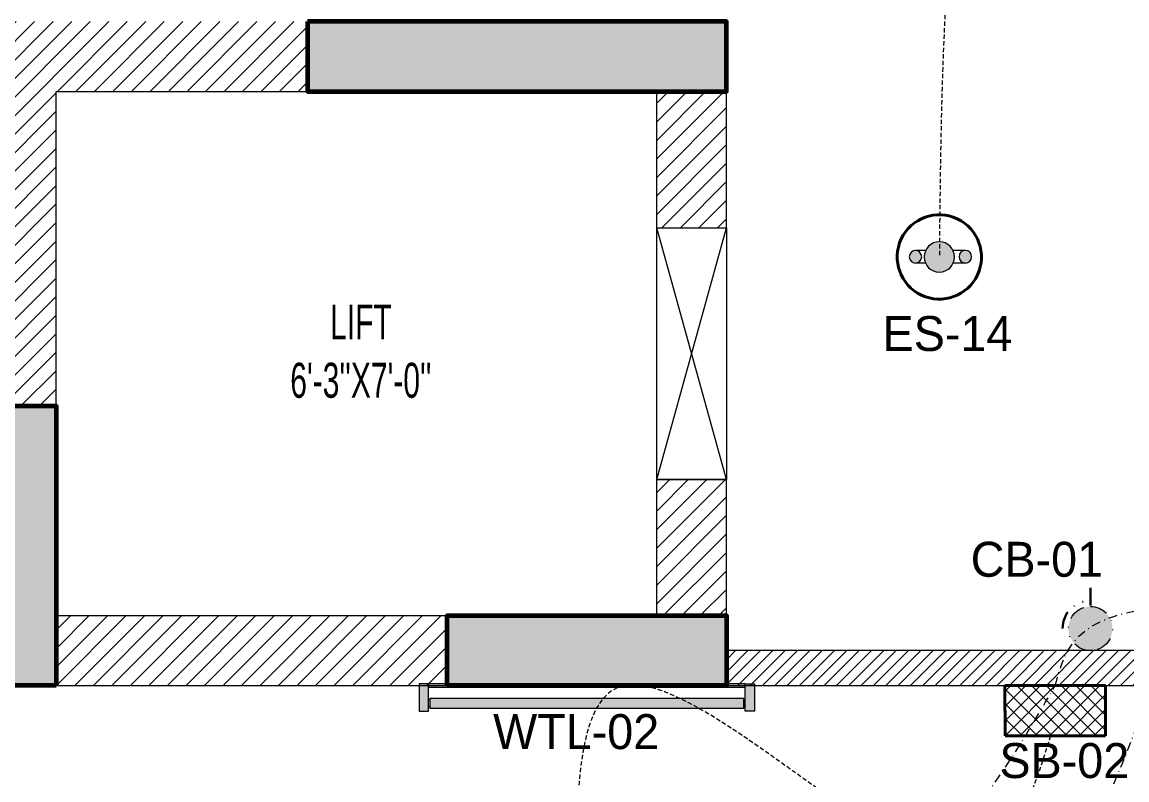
# Model space of a CAD drawing. Header units: inches. Extents: x 109699 to 44449955, y -10987 to 15824140.
# Drawn here: x 197439 to 197597.2, y -3877.9 to -3769.5 of the extents above; entities that cross this region are included whole.
import ezdxf

# ---------------------------------------------------------------- set-up
doc = ezdxf.new("R2010")
doc.units = ezdxf.units.IN
doc.header["$LTSCALE"] = 5
doc.header["$MEASUREMENT"] = 0
for name, pattern in [('DASHDOT', [1, 0.5, -0.25, 0, -0.25]), ('DASHED2', [0.375, 0.25, -0.125]), ('DIVIDE', [1.25, 0.5, -0.25, 0, -0.25, 0, -0.25])]:
    doc.linetypes.add(name, pattern=pattern)
doc.layers.get('0').update_dxf_attribs({"color": 123})
for name, color, linetype, lineweight in [('@NORMAL', 7, 'Continuous', 5), ('cloumn', 253, 'Continuous', 60), ('E-Con-Point', 5, 'DASHED2', 13), ('E-ES-Energy Saver-Light', 140, 'Continuous', 13), ('E-SB-Switch-Board', 106, 'Continuous', 18), ('E-TP', 11, 'DIVIDE', 18), ('E-WTL-Wall-Tube-Light', 6, 'Continuous', 15), ('ha', 252, 'Continuous', 5), ('HATCH2', 253, 'Continuous', 15), ('SB', 1, 'DASHDOT', 20), ('WALL-1', 8, 'Continuous', 9)]:
    doc.layers.add(name, color=color, linetype=linetype, lineweight=lineweight)
doc.layers.add('T', color=8, linetype='Continuous')
doc.styles.get("Standard").update_dxf_attribs({"font": 'times.ttf'})
doc.styles.add('style2', font='ARIALN.TTF', dxfattribs={"width": 0.75, "height": 3})

# ---------------------------------------------------------------- blocks, each defined once
blk = doc.blocks.new('A$C153D03E5')
h = blk.add_hatch(color=256)
h.dxf.hatch_style = 1
h.paths.add_polyline_path([(7.480940248729894, 10.19624448716058, 1), (13.79817868099053, 10.19624448716058, 1)])
at = {"lineweight": 30}
blk.add_line((7.314697132096626, 10.19624448716058), (4.654807265877025, 10.19624448716058), dxfattribs=at)
blk.add_arc((10.63955946486385, 10.19624448716058), 3.989834799322901, 90, 180, dxfattribs=at)
for start, end in [(0, 180), (180, 0)]:
    blk.add_arc((10.63955946486021, 10.19624448716058), 3.158619216130319, start, end)
blk = doc.blocks.new('coloumn-01')
at = {"layer": 'ha'}
h = blk.add_hatch(dxfattribs=at)
h.set_pattern_fill('AR-CONC', color=256, scale=0.5)
h.set_pattern_definition([(49.99999999999999, (0, 0), (3.586300913003767, -0.3137606749129755), [0.375, -4.125]), (355, (0, 0), (-0.693756668065, 3.760960668500059), [0.3, -3.3]), (100.45144446, (0.298858405, -0.02614672), (2.89254423363556, 3.447199954843147), [0.3187009599999999, -3.505710559999999]), (46.18420000000001, (0, 1), (5.336206653357862, -0.8275964039653827), [0.5625, -6.1875]), (96.63563549, (0.444683725, 0.931033465), (4.673309728371142, 4.870593003872752), [0.47805171, -5.258568799999999]), (351.1841639899999, (0, 1), (4.673309725273866, 4.870593001349951), [0.45, -4.950000005]), (21, (0.5, 0.75), (2.984535260592308, -2.013094453326694), [0.375, -4.125]), (326.0000000000001, (0.5, 0.75), (1.216576659607909, 3.625750225234265), [0.3, -3.3]), (71.45144474, (0.74871127, 0.58224213), (4.201111883649856, 1.612655764031769), [0.31870095, -3.50571056]), (37.50000000000001, (0, 0), (0.06079927658645334, 1.664469269156557), [0, -3.26, 0, -3.35, 0, -3.3125]), (7.499999999999999, (0, 0), (1.315347687210743, 1.972058559411801), [0, -1.91, 0, -3.185, 0, -1.2625]), (327.5, (-1.115, 0), (2.669112180862045, -0.1127743586718988), [0, -1.25, 0, -3.9, 0, -5.175]), (317.5, (-1.615, 0), (2.915930846711931, 0.5005249116615886), [0, -1.625, 0, -2.59, 0, -3.675])])
h.paths.add_polyline_path([(32128.44739975178, -2546319.049243456), (32092.44739975178, -2546319.049243456), (32092.44739975178, -2546331.049243456), (32128.44739975178, -2546331.049243456)])
h.paths.add_polyline_path([(32128.44739975189, -2546617.132962178), (32098.44739975189, -2546617.132962178), (32098.44739975189, -2546629.132962178), (32128.44739975189, -2546629.132962178)])
h.paths.add_polyline_path([(31978.51966727065, -2546605.132962178), (31966.51966727065, -2546605.132962178), (31966.51966727065, -2546635.132962178), (31978.51966727065, -2546635.132962178)])
h.paths.add_polyline_path([(31821.20333333506, -2546605.132962178), (31809.20333333506, -2546605.132962178), (31809.20333333506, -2546635.132962178), (31821.20333333506, -2546635.132962178)])
h.paths.add_polyline_path([(31689.20328743063, -2546611.133238418), (31677.20328743063, -2546611.133238418), (31677.20328743063, -2546635.133238418), (31689.20328743063, -2546635.133238418)])
h.paths.add_polyline_path([(31417.20347832461, -2546611.132962178), (31405.20347832461, -2546611.132962178), (31405.20347832461, -2546635.132962178), (31417.20347832461, -2546635.132962178)])
h.paths.add_polyline_path([(31435.20347912709, -2546415.348983645), (31405.20347912709, -2546415.348983645), (31405.20347912709, -2546427.348983645), (31435.20347912709, -2546427.348983645)])
h.paths.add_polyline_path([(31633.74647668525, -2546415.348983645), (31603.74647668525, -2546415.348983645), (31603.74647668525, -2546427.348983645), (31633.74647668525, -2546427.348983645)])
h.paths.add_polyline_path([(31821.20245073218, -2546319.049243455), (31809.20245073218, -2546319.049243455), (31809.20245073218, -2546349.049243455), (31821.20245073218, -2546349.049243455)])
h.paths.add_polyline_path([(31996.51966727068, -2546319.049243455), (31966.51966727068, -2546319.049243455), (31966.51966727068, -2546331.049243455), (31996.51966727068, -2546331.049243455)])
h.paths.add_polyline_path([(31581.74648750067, -2546291.049243452), (31541.74648750067, -2546291.049243452), (31541.74648750067, -2546301.049243452), (31581.74648750067, -2546301.049243452)])
h.paths.add_polyline_path([(31485.74647668505, -2546261.049243452), (31475.74647668505, -2546261.049243452), (31475.74647668505, -2546301.049243452), (31485.74647668505, -2546301.049243452)])
h.paths.add_polyline_path([(31581.74648750064, -2546206.049278549), (31521.74648750064, -2546206.049278549), (31521.74648750064, -2546216.049243455), (31581.74648750064, -2546216.049243455)])
h.paths.add_polyline_path([(31435.20347595899, -2546206.049243455), (31405.20347595899, -2546206.049243455), (31405.20347595899, -2546218.049243455), (31435.20347595899, -2546218.049243455)])
h.paths.add_polyline_path([(31435.20347912709, -2546094.049243455), (31405.20347912709, -2546094.049243455), (31405.20347912709, -2546106.049243455), (31435.20347912709, -2546106.049243455)])
h.paths.add_polyline_path([(31583.74647668522, -2546094.049243455), (31547.74647668522, -2546094.049243455), (31547.74647668522, -2546106.049243455), (31583.74647668522, -2546106.049243455)])
h.paths.add_polyline_path([(31775.41359277777, -2546094.049243455), (31763.41359277777, -2546094.049243455), (31763.41359277777, -2546124.049243455), (31775.41359277777, -2546124.049243455)])
h.paths.add_polyline_path([(32059.80123907101, -2546094.049243455), (32047.80123907101, -2546094.049243455), (32047.80123907101, -2546124.049243455), (32059.80123907101, -2546124.049243455)])
h.paths.add_polyline_path([(32058.06771510976, -2545913.633020405), (32028.06771510976, -2545913.633020405), (32028.06771510976, -2545925.633020405), (32058.06771510976, -2545925.633020405)])
h.paths.add_polyline_path([(32048.06771510973, -2545722.712815279), (32036.06771510973, -2545722.712815279), (32036.06771510973, -2545746.712815279), (32048.06771510973, -2545746.712815279)])
h.paths.add_polyline_path([(31799.41359277774, -2545913.633020405), (31763.41359277774, -2545913.633020405), (31763.41359277774, -2545925.633020405), (31799.41359277774, -2545925.633020405)])
h.paths.add_polyline_path([(31591.53986684192, -2545945.049243456), (31561.31223659915, -2545945.049243456), (31561.31223659915, -2545957.049243456), (31591.53986684192, -2545957.049243456)])
h.paths.add_polyline_path([(31435.20347912709, -2545945.049243456), (31405.20347912709, -2545945.049243456), (31405.20347912709, -2545957.049243456), (31435.20347912709, -2545957.049243456)])
h.paths.add_polyline_path([(31429.2035252499, -2545715.383477275), (31405.2035252499, -2545715.383477275), (31405.2035252499, -2545727.383477275), (31429.2035252499, -2545727.383477275)])
h.paths.add_polyline_path([(31605.53986684192, -2545715.383237123), (31581.53986684192, -2545715.383237123), (31581.53986684192, -2545727.383237123), (31605.53986684192, -2545727.383237123)])
h.paths.add_polyline_path([(31775.41359277774, -2545711.610186095), (31763.41359277774, -2545711.610186095), (31763.41359277774, -2545735.610186095), (31775.41359277774, -2545735.610186095)])
at = {"layer": 'cloumn'}
for points, elevation in [([(31521.74648750064, -2546206.049278549), (31521.74648750064, -2546216.049243455), (31581.74648750064, -2546216.049243455), (31581.74648750064, -2546206.049278549)], -16.77406097633553), ([(31485.74647668505, -2546301.049243452), (31475.74647668505, -2546301.049243452), (31475.74647668505, -2546261.049243452), (31485.74647668505, -2546261.049243452)], -16.70558889981808), ([(31541.74648750067, -2546301.049243452), (31541.74648750067, -2546291.049243452), (31581.74648750067, -2546291.049243452), (31581.74648750067, -2546301.049243452)], -16.58696018694778)]:
    blk.add_lwpolyline(points, close=True, dxfattribs=dict(at, elevation=elevation))
blk = doc.blocks.new('A$C63C712C3')
at = {"linetype": 'ByBlock', "ltscale": 0.5}
h = blk.add_hatch(color=256, dxfattribs=at)
h.dxf.hatch_style = 1
h.paths.add_polyline_path([(35.45815903441689, 102.6004051111813), (7.051254215184599e-05, 102.6004051111813), (7.051254215184599e-05, -1.4210854715202e-14), (35.45815903441689, 0)])
h.paths.add_polyline_path([(1235.458159034402, 102.6004051111813), (35.45815903441689, 102.6004051111813), (35.45815903441689, 90.19858873463818), (1235.458159034402, 90.19858873463818)])
h.paths.add_polyline_path([(1270.916247556277, 102.6004051111813), (1235.458159034402, 102.6004051111813), (1235.458159034402, -1.4210854715202e-14), (1270.916247556277, 0)])
h = blk.add_hatch(color=256, dxfattribs=at)
h.dxf.hatch_style = 1
h.set_gradient(color1=(255, 255, 0), rotation=269, name='CYLINDER')
h.paths.add_polyline_path([(1230.609335631336, 47.55507706388016), (39.80634735536296, 47.55507706388016), (39.80634735536296, 10.14120857274975), (1230.609335631336, 10.14120857274975)])
at = {"ltscale": 2}
for p, q in [((39.80314903250837, 42.02165198561852), (33.8373914979602, 42.02165198561852)), ((1230.612533954176, 42.02165198561852), (1236.578291488724, 42.02165198561852)), ((39.80314903250837, 15.93327464433969), (33.8373914979602, 15.93327464433969)), ((1230.612533954176, 15.93327464433969), (1236.578291488724, 15.93327464433969))]:
    blk.add_line(p, q, dxfattribs=at)
for points in [[(35.45815903441689, 102.6004051111813), (7.051254215184599e-05, 102.6004051111813), (7.051254215184599e-05, 0), (35.45815903441689, 0)], [(35.45815903441689, 102.6004051111813), (1235.458159034402, 102.6004051111813), (1235.458159034402, 90.19858873463818), (35.45815903441689, 90.19858873463818)], [(1235.458159034402, 102.6004051111813), (1270.916247556277, 102.6004051111813), (1270.916247556277, 0), (1235.458159034402, 0)], [(39.80634735536296, 47.55507706388016), (1230.609335631336, 47.55507706388016), (1230.609335631336, 10.14120857274975), (39.80634735536296, 10.14120857274975)]]:
    blk.add_lwpolyline(points, close=True, dxfattribs=at)
blk = doc.blocks.new('A$C4DCB0E22')
h = blk.add_hatch()
h.set_pattern_fill('ANSI37', color=256, scale=15, angle=90.05046403147966, style=0)
h.set_pattern_definition([(135.0504640314797, (0, 0), (-1.324656962164393, -1.326992438783809), []), (225.0504640314796, (0, 0), (1.326992438783809, -1.324656962164393), [])])
h.paths.add_polyline_path([(0.0158499618895469, -4.176303718850249e-06), (-3.779117417224143e-06, 17.9999888419976), (8.999992730033242, 18.00791571250107), (9.015846471040199, 0.007922694199763214)])
at = {"lineweight": 40}
for p, q in [((-3.779117417224143e-06, 17.9999888419976), (8.999992730033242, 18.00791571250107)), ((0.0158499618895469, -4.176303718850249e-06), (-3.779117417224143e-06, 17.9999888419976)), ((9.015846471040199, 0.007922694199763214), (8.999992730033242, 18.00791571250107)), ((0.0158499618895469, -4.176303718850249e-06), (9.015846471040199, 0.007922694199763214))]:
    blk.add_line(p, q, dxfattribs=at)
blk = doc.blocks.new('A$C63FA2F8C')
at = {"linetype": 'ByBlock', "ltscale": 0.5}
h = blk.add_hatch(color=256, dxfattribs=at)
h.dxf.hatch_style = 1
h.paths.add_polyline_path([(337.2288066126173, 261.8435315283132, 1), (186.444764951407, 261.8435315283132, 1)])
h.paths.add_polyline_path([(174.7543875355803, 261.112525689078, 1), (111.9624450998782, 261.112525689078, 1)])
h.paths.add_polyline_path([(359.7620794158132, 260.9155295394245, 1), (422.5540218515153, 260.9155295394245, 1)])
at = {"ltscale": 2}
for p, q in [((193.2174023309955, 293.0739176886738), (145.2272237805882, 293.0739176886738)), ((391.274980574695, 293.0739176886738), (330.4561692330288, 293.0739176886738)), ((193.5781424691202, 229.8323706932948), (145.2272237805882, 229.8323706932948)), ((391.274980574695, 229.8323706932948), (330.0954290949041, 229.8323706932948))]:
    blk.add_line(p, q, dxfattribs=at)
for centre, radius in [((261.8367857820122, 261.8435315283132), 75.39202083060518), ((143.3584163177293, 261.112525689078), 31.39597121785105), ((391.1580506336642, 260.9155295394245), 31.39597121785105)]:
    blk.add_circle(centre, radius, dxfattribs=at)
at = {"lineweight": 40}
blk.add_ellipse((261.8367857820122, 261.8435315283132), major_axis=(-89.30196609760064, 189.4862523083066), ratio=0.9999999999956461, start_param=-1.547953900145618, end_param=4.735231407033968, dxfattribs=at)

msp = doc.modelspace()

# ---------------------------------------------------------------- hatches: boundary and pattern name
at = {"layer": '@NORMAL'}
h = msp.add_hatch(dxfattribs=at)
h.set_pattern_fill('ANSI31', scale=10, angle=-7.63333123551244e-14, style=0)
h.set_pattern_definition([(44.99999999999989, (144081.319087721, 2531126.378694011), (-0.8838834764831833, 0.8838834764831855), [])])
h.paths.add_polyline_path([(197539.899175335, -3859.423710075467), (197539.899175335, -3864.423710075467), (197602.8991645195, -3864.423710075467), (197602.8991645195, -3859.423710075467)])
at = {"layer": 'HATCH2'}
h = msp.add_hatch(dxfattribs=at)
h.set_pattern_fill('ANSI31', color=256, scale=15, angle=-5.088887490341627e-14)
h.set_pattern_definition([(44.99999999999991, (145572.1984726143, 2531118.532228568), (-1.325825214724775, 1.325825214724778), [])])
h.paths.add_polyline_path([(197443.8991645196, -3779.423710078727), (197479.899175335, -3779.423710078727), (197479.899175335, -3769.423710078727), (197393.3561637933, -3769.423710079192), (197393.3561637933, -3774.423710078727), (197433.8991645195, -3774.423710078727), (197433.8991645194, -3824.423710075933), (197443.8991645194, -3824.423710075933)])
h = msp.add_hatch(dxfattribs=at)
h.set_pattern_fill('ANSI31', color=256, scale=15, angle=-5.088887490341627e-14)
h.set_pattern_definition([(44.99999999999991, (145572.1984726143, 2531118.532228567), (-1.325825214724775, 1.325825214724778), [])])
h.paths.add_polyline_path([(197499.899175335, -3854.423710076398), (197443.8991645194, -3854.423720698598), (197443.8991645194, -3864.423720698598), (197499.899175335, -3864.423710076398)])
h.paths.add_polyline_path([(197539.899175335, -3834.923710077795), (197529.899175335, -3834.923710077795), (197529.899175335, -3854.423710076398), (197539.899175335, -3854.423710076398)])
h.paths.add_polyline_path([(197539.899175335, -3779.423710080124), (197529.899175335, -3779.423710080124), (197529.899175335, -3798.923710077795), (197539.899175335, -3798.923710077795)])

# ---------------------------------------------------------------- linework, layer by layer
at = {"layer": 'E-Con-Point', "ltscale": 0.5}
for points in [[(197568.7969802634, -3676.619513796742, 0.2759286585246059), (197566.8681284644, -3700.308336807127), (197572.156159851, -3722.507635759168, 0.0003100130140806178), (197571.85546875, -3757.76953125, 0.0003100130140806178), (197570.3709687352, -3803.106899659874, 0.0003100130140815532)], [(197586.2873617245, -3871.632742546357, -32.69304122032321), (197570.109799248, -3889.067900087091), (197524.4993187676, -3864.65790614741, 0.3808791535723515), (197518.3672115218, -3905.990502399512, 0.3789004475038382), (197502.8561669614, -3985.72345026981, -0.02144757909905476)]]:
    msp.add_spline(points, degree=3, dxfattribs=at)
at = {"layer": 'SB', "ltscale": 0.5}
for points in [[(197608.5183844082, -3821.31871007594, 0.513718811299759), (197591.0303669889, -3913.656568940762, -0.1354039120339558), (197561.7762184104, -3942.596258577996, 0.0857903163960998), (197552.5582481045, -3990.717106937953, -0.1880818783024498)], [(197611.8489093807, -3822.568710075933, 0.4977477072171211), (197565.1973857855, -3914.785707790208, 0.0857903163960998), (197475.2076875254, -3943.542020776342, 0.0857903163960998), (197452.6140558891, -3990.730028472373, 0.1503338891205033)], [(197586.9713239443, -3864.430053407325, -32.69304122032321), (197602.2351218888, -3853.275303763435, 0.7190525646970723), (197604.9269225719, -3853.007022211501, 0.4808791535724914), (197613.3186251564, -3822.90591512111, 0.513718811299759)], [(197398.1906941173, -3895.488766365544, 0.3808791535723515), (197410.3712894378, -3876.728729794038), (197483.1529919456, -3894.051233769811, 0.7145096068943735), (197488.1748841912, -3893.309485637696, 1.327704313833339)], [(197434.5645914362, -3947.384925018571, 0.0935694444882671), (197476.780910811, -3895.785348764901), (197557.8648602557, -3894.705646073275), (197586.9713239443, -3864.430053407325, -32.59304122032321)]]:
    msp.add_spline(points, degree=3, dxfattribs=at)
at = {"layer": 'WALL-1'}
for p, q in [((197443.8991645194, -3824.423710075933, 0.1622504407020507), (197443.8991645195, -3779.423710079658, 0.1683473661859303)), ((197443.8991645195, -3779.423710079658, 0.2628236559200481), (197527.8991645195, -3779.423710079658, 0.2628236559200481)), ((197529.899175335, -3798.923710077795, 0.1161575952888114), (197529.899175335, -3779.423710079658, 0.09461512525377813)), ((197539.899175335, -3798.923710077795, 0.1161575952887759), (197539.899175335, -3779.423745173755, 0.09461516402350867)), ((197529.899175335, -3798.923710077795, 0.2360429522459739), (197539.899175335, -3798.923710077795, 0.2360429522459739)), ((197529.899175335, -3834.923710077795, 0.3360429522459754), (197539.899175335, -3798.923710077795, 0.3360429522459754)), ((197539.899175335, -3834.923710077795, 0.3360429522459754), (197529.899175335, -3798.923710077795, 0.3360429522459754)), ((197529.899175335, -3854.423809927683, 0.1774708895483741), (197529.899175335, -3834.923710077795, 0.1559283092031407)), ((197529.899175335, -3834.923710077795, 0.3360429522459754), (197539.899175335, -3834.923710077795, 0.3360429522459754)), ((197539.899175335, -3854.423710075933, 0.1774707792380106), (197539.899175335, -3834.923710077795, 0.1559283092031407)), ((197443.8991645195, -3854.423720698598, 0.356726742171336), (197499.899175335, -3854.423710075467, 0.3808791535723515)), ((197443.8991645194, -3864.423710075933, 0.1622504407020507), (197499.899175335, -3864.423710075933, 0.2808791535723515))]:
    msp.add_line(p, q, dxfattribs=at)
for points, elevation in [([(197529.899175335, -3834.923710077795), (197529.899175335, -3798.923710077795), (197539.899175335, -3798.923710077795), (197539.899175335, -3834.923710077795)], 0.1559283092031407), ([(197539.899175335, -3864.423710075467), (197602.8991645195, -3864.423710075467), (197602.8991645195, -3859.423710075467), (197539.899175335, -3859.423710075467)], -32.79304122032321)]:
    msp.add_lwpolyline(points, close=True, dxfattribs=dict(at, elevation=elevation))

# ---------------------------------------------------------------- block references
at = {"layer": '@NORMAL'}
msp.add_blockref('coloumn-01', (165958.1526878368, 2542436.625533376, 16.96783934052013), dxfattribs=at)
at = {"layer": 'E-ES-Energy Saver-Light', "xscale": -0.02880000000004657, "yscale": 0.02880000000004657, "zscale": 0.02880000000004657, "rotation": 180}
msp.add_blockref('A$C63FA2F8C', (197562.8300693047, -3795.565805951846, 0.0003100130140815532), dxfattribs=at)
at = {"layer": 'E-SB-Switch-Board', "xscale": 0.8002315484918654, "yscale": 0.8002315484918654, "zscale": 0.8002315484918654, "rotation": 90}
msp.add_blockref('A$C4DCB0E22', (197594.1797450771, -3871.638474857953, -32.69304122032321), dxfattribs=at)
at = {"layer": 'E-TP', "xscale": -1, "rotation": 90}
msp.add_blockref('A$C153D03E5', (197602.2056418053, -3845.633446560942, -32.69304122032321), dxfattribs=at)
at = {"layer": 'E-WTL-Wall-Tube-Light', "xscale": -0.03776802766688649, "yscale": 0.03776802766688649, "zscale": 0.03776802766688649}
msp.add_blockref('A$C63C712C3', (197543.8991766691, -3868.064528942255, 0.3808791535723515), dxfattribs=at)

# ---------------------------------------------------------------- texts
at = {"layer": 'E-ES-Energy Saver-Light', "insert": (197562.2430725149, -3816.630774235602, 0.0003100130140815532), "char_height": 5, "width": 24.08470202641911, "attachment_point": 7}
msp.add_mtext('{\\fCentury Gothic|b0|i0|c0|p34;ES-14}', dxfattribs=at)
at = {"layer": 'E-SB-Switch-Board', "insert": (197578.9766984716, -3872.654746796245, -33.15696985542331), "char_height": 5, "width": 24.08470202641911, "attachment_point": 1}
msp.add_mtext('{\\fCentury Gothic|b0|i0|c0|p34;SB-02}', dxfattribs=at)
at = {"layer": 'E-TP', "insert": (197574.8620765863, -3848.929060655117, -32.69304122032321), "char_height": 5, "width": 24.08470202641911, "attachment_point": 7}
msp.add_mtext('{\\fCentury Gothic|b0|i0|c0|p34;CB-01}', dxfattribs=at)
at = {"layer": 'E-WTL-Wall-Tube-Light', "color": 1, "insert": (197506.4826914117, -3873.586703457824, 0.0857903163960998), "char_height": 5, "width": 24.08470202641911, "attachment_point": 7}
msp.add_mtext('{\\fCentury Gothic|b0|i0|c0|p34;\\C256;WTL-02}', dxfattribs=at)
at = {"layer": 'T', "lineweight": 35, "insert": (197487.5444282699, -3823.315700325909, 0.0857903163960998), "char_height": 5, "width": 44.92537410357909, "attachment_point": 8, "style": 'style2'}
msp.add_mtext("LIFT\\P6'-3''X7'-0''", dxfattribs=at)

doc.saveas('drawing.dxf')
